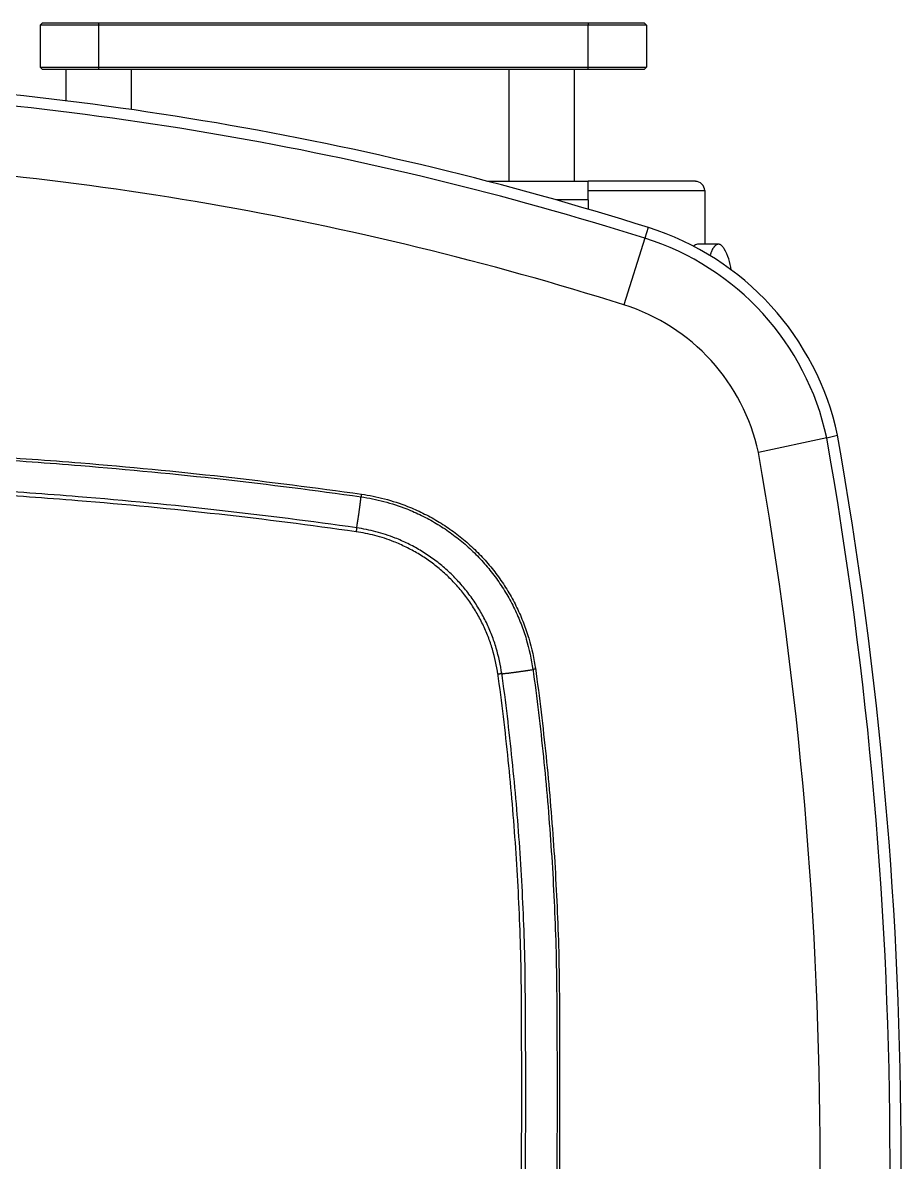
# Model space of a CAD drawing. Extents: x 2733443 to 3206532, y -1516114 to -1264405.
# Drawn here: x 3002018.6 to 3002181.8, y -1483252.9 to -1483041.2 of the extents above; entities that cross this region are included whole.
import ezdxf

# ---------------------------------------------------------------- set-up
doc = ezdxf.new("R2010")
doc.units = 0
doc.header["$MEASUREMENT"] = 0
doc.linetypes.add('1', pattern=[0, 0, 0])
doc.layers.get('0').update_dxf_attribs({"color": 250, "linetype": '1'})
doc.layers.add('furniture', color=33, linetype='Continuous')

# ---------------------------------------------------------------- blocks, each defined once
blk = doc.blocks.new('EQUIPMENT')
at = {"layer": 'furniture'}
for p, q in [((-29570.94, 19122.22), (-29571.37, 19121.79)), ((-29560.54, 19121.79), (-29571.37, 19121.79)), ((-29571.37, 19121.79), (-29571.37, 19113.99)), ((-29570.94, 19122.22), (-29560.54, 19122.22)), ((-29560.54, 19122.22), (-29469.58, 19122.22)), ((-29560.54, 19122.22), (-29560.54, 19121.79)), ((-29469.58, 19121.79), (-29560.54, 19121.79)), ((-29560.54, 19121.79), (-29560.54, 19113.99)), ((-29469.58, 19122.22), (-29459.18, 19122.22)), ((-29469.58, 19122.22), (-29469.58, 19121.79)), ((-29469.58, 19113.99), (-29469.58, 19121.79)), ((-29458.75, 19121.79), (-29469.58, 19121.79)), ((-29459.18, 19122.22), (-29458.75, 19121.79)), ((-29458.75, 19121.79), (-29458.75, 19113.99)), ((-29571.37, 19113.99), (-29560.54, 19113.99)), ((-29571.37, 19113.99), (-29570.94, 19113.56)), ((-29560.54, 19113.56), (-29570.94, 19113.56)), ((-29566.61, 19113.56), (-29566.61, 19107.73)), ((-29560.54, 19113.99), (-29469.58, 19113.99)), ((-29560.54, 19113.99), (-29560.54, 19113.56)), ((-29469.58, 19113.56), (-29560.54, 19113.56)), ((-29554.48, 19113.56), (-29554.48, 19106.11)), ((-29484.31, 19113.56), (-29484.31, 19092.77)), ((-29472.18, 19113.56), (-29472.18, 19092.77)), ((-29469.58, 19113.99), (-29458.75, 19113.99)), ((-29469.58, 19113.56), (-29469.58, 19113.99)), ((-29459.18, 19113.56), (-29469.58, 19113.56)), ((-29458.75, 19113.99), (-29459.18, 19113.56)), ((-29488.24, 19092.77), (-29469.58, 19092.77)), ((-29469.58, 19091.03), (-29469.58, 19092.77)), ((-29449.65, 19092.77), (-29469.58, 19092.77)), ((-29469.58, 19089.3), (-29469.58, 19091.03)), ((-29469.58, 19091.03), (-29447.92, 19091.03)), ((-29447.92, 19091.03), (-29447.92, 19081.07)), ((-29469.58, 19089.3), (-29475.49, 19089.3)), ((-29469.58, 19089.3), (-29469.58, 19087.5)), ((-29458.39, 19084.18), (-29459.01, 19082.2)), ((-29459.01, 19082.2), (-29462.92, 19069.82)), ((-29445.36, 19081.07), (-29449.23, 19081.07)), ((-29446.93, 19078.96), (-29446.87, 19079.18)), ((-29425.25, 19045.13), (-29423.22, 19045.57)), ((-29425.25, 19045.13), (-29437.94, 19042.39)), ((-29511.75, 19034.14), (-29511.75, 19034.16)), ((-29512.57, 19028.38), (-29512.54, 19028.56)), ((-29512.68, 19027.65), (-29512.68, 19027.68)), ((-29486.35, 19001.17), (-29486.32, 19001.18)), ((-29485.61, 19001.26), (-29485.43, 19001.28)), ((-29479.85, 19002.05), (-29479.83, 19002.05))]:
    blk.add_line(p, q, dxfattribs=at)
for centre, radius, start, end in [((-29640.9, 18505.85), 606.44, 72.48462, 88.09787), ((-29640.9, 18505.85), 604.36, 72.48462, 87.88966), ((-29640.9, 18505.85), 591.38, 72.48462, 87.88966), ((-29449.65, 19091.03), 1.73, 0, 90), ((-29474.03, 19034.61), 51.98, 12.1734, 72.4846), ((-29474.03, 19034.61), 49.9, 12.1734, 72.4846), ((-29439.4, 19076.75), 7.85, 160.3964, 161.9907), ((-29440.02, 19076.95), 7.2, 158.5654, 160.2497), ((-29440.7, 19077.21), 6.47, 156.6313, 158.4407), ((-29441.5, 19077.53), 5.61, 154.3702, 156.372), ((-29442.21, 19077.85), 4.84, 151.9669, 154.1857), ((-29442.82, 19078.14), 4.16, 149.1938, 151.6445), ((-29443.36, 19078.45), 3.54, 146.2092, 148.9425), ((-29443.84, 19078.74), 2.97, 142.7056, 145.7658), ((-29444.25, 19079.03), 2.48, 138.8971, 142.3533), ((-29444.58, 19079.29), 2.05, 134.416, 138.3107), ((-29444.84, 19079.54), 1.69, 129.529, 133.9523), ((-29445.04, 19079.75), 1.4, 123.7967, 128.783), ((-29445.18, 19079.94), 1.17, 117.6035, 123.2445), ((-29445.27, 19080.1), 0.988, 110.5033, 116.7831), ((-29445.33, 19080.22), 0.856, 103.1414, 110.0573), ((-29445.35, 19080.3), 0.774, 95.1343, 102.5067), ((-29445.36, 19080.35), 0.72, 87.1708, 94.9426), ((-29445.36, 19080.37), 0.701, 79.0237, 86.9743), ((-29445.36, 19080.33), 0.736, 72.0716, 79.6903), ((-29445.39, 19080.24), 0.832, 65.5655, 72.4014), ((-29445.4, 19080.2), 0.873, 58.6697, 65.4944), ((-29445.41, 19080.18), 0.898, 52.1195, 59.1801), ((-29445.57, 19079.88), 1.23, 49.7912, 54.7574), ((-29446.54, 19078.69), 2.76, 48.3042, 50.3613), ((-29445.69, 19079.78), 1.39, 39.0516, 44.623), ((-29445.88, 19079.58), 1.66, 32.6959, 40.2851), ((-29448.67, 19077.44), 5.18, 32.5822, 35.8628), ((-29453.3, 19075.01), 10.4, 7.1177, 30.1903), ((-29474.03, 19034.61), 36.92, 12.1734, 72.4846), ((-30184.41, 18910.96), 773, 349.97128, 10.02872), ((-30184.48, 18910.96), 770.99, 349.97796, 10.02204), ((-30184.93, 18910.96), 758.46, 350.02062, 9.97938), ((-29635.49, 19048.86), 124.62, 352.4398, 352.5312), ((-29616.74, 19046.39), 105.71, 352.5365, 352.6456), ((-29637.52, 19049.16), 126.67, 352.6032, 352.6882), ((-29811.49, 19071.5), 302.07, 352.6852, 352.7173), ((-29612.49, 19045.87), 101.42, 352.8273, 352.9465), ((-29597.4, 19044.01), 86.22, 352.9428, 353.1532), ((-29727.28, 19059.92), 217.07, 353.072, 353.1802), ((-29455.12, 19027.5), 57.02, 173.2749, 173.291), ((-29453.4, 19027.29), 58.75, 173.1981, 173.2138), ((-29453.71, 19027.33), 58.43, 173.214, 173.2298), ((-29454.03, 19027.37), 58.12, 173.23, 173.2459), ((-29454.34, 19027.4), 57.8, 173.2425, 173.2584), ((-29454.67, 19027.45), 57.47, 173.2623, 173.2783), ((-29451.84, 19027.1), 60.32, 173.1157, 173.1312), ((-29452.14, 19027.14), 60.02, 173.1349, 173.1505), ((-29452.47, 19027.18), 59.68, 173.147, 173.1626), ((-29452.76, 19027.22), 59.39, 173.1664, 173.182), ((-29453.07, 19027.26), 59.08, 173.1822, 173.1979), ((-29449.93, 19026.86), 62.24, 173.0314, 173.0466), ((-29450.58, 19026.95), 61.59, 173.0503, 173.0656), ((-29451.02, 19027), 61.14, 173.0693, 173.0847), ((-29451.22, 19027.03), 60.94, 173.0847, 173.1001), ((-29451.5, 19027.06), 60.66, 173.1002, 173.1156), ((-29449.83, 19026.84), 62.35, 172.9442, 172.9596), ((-29444.79, 19026.26), 67.42, 172.9985, 173.0126), ((-29449.14, 19026.78), 63.04, 172.9975, 173.0125), ((-29450.95, 19026.97), 61.22, 172.9858, 173.0013), ((-29450.11, 19026.92), 62.05, 173.0496, 173.0648), ((-29462.09, 19028.39), 49.98, 172.8688, 172.9023), ((-29456.71, 19027.69), 55.42, 172.8783, 172.8978), ((-29335.92, 19012.76), 177.12, 172.9356, 172.9404), ((-29445.37, 19026.33), 66.84, 172.9555, 172.9694), ((-29458.3, 19027.91), 53.81, 172.9479, 172.9663), ((-29377.92, 19017.88), 134.81, 172.8636, 172.8799), ((-29640.2, 19049.47), 129.37, 351.4616, 351.5506), ((-29641.68, 19049.69), 130.87, 351.5499, 351.6383), ((-29642.74, 19049.85), 131.93, 351.6378, 351.7257), ((-29643.43, 19049.95), 132.63, 351.7261, 351.8138), ((-29643.59, 19049.96), 132.79, 351.8164, 351.9041), ((-29643.93, 19050.02), 133.14, 351.9015, 351.9889), ((-29644.35, 19050.07), 133.55, 351.9922, 352.0792), ((-29642.79, 19049.86), 131.98, 352.0778, 352.1656), ((-29639.63, 19049.42), 128.79, 352.1683, 352.2581), ((-29641.28, 19049.65), 130.46, 352.2545, 352.3424), ((-29647.48, 19050.48), 136.72, 352.3437, 352.4265), ((-29377.76, 19005.95), 136.66, 170.5506, 170.5732), ((-29461.59, 19019.86), 51.69, 170.5701, 170.6159), ((-29613.34, 19045.21), 102.17, 350.6208, 350.7226), ((-29619.11, 19046.15), 108.01, 350.7226, 350.8205), ((-29623.67, 19046.9), 112.63, 350.8158, 350.9111), ((-29625.99, 19047.27), 114.99, 350.9121, 351.0068), ((-29628.84, 19047.72), 117.87, 351.0048, 351.0983), ((-29631.71, 19048.17), 120.78, 351.1006, 351.1929), ((-29634.45, 19048.6), 123.55, 351.1904, 351.2815), ((-29636.54, 19048.91), 125.67, 351.2835, 351.3739), ((-29638.6, 19049.23), 127.75, 351.3701, 351.4597), ((-29435.69, 19015.6), 77.94, 171.0496, 171.0682), ((-29435.28, 19015.56), 78.34, 171.0841, 171.1027), ((-29436.43, 19015.75), 77.17, 171.0354, 171.0541), ((-29436.09, 19015.69), 77.52, 171.0506, 171.0694), ((-29437.59, 19015.92), 76, 170.9635, 170.9824), ((-29437.22, 19015.88), 76.38, 170.9985, 171.0173), ((-29436.8, 19015.79), 76.8, 171.0006, 171.0194), ((-29438.4, 19016.04), 75.19, 170.926, 170.9451), ((-29437.98, 19016), 75.61, 170.9643, 170.9833), ((-29439.62, 19016.23), 73.96, 170.863, 170.8823), ((-29439.23, 19016.2), 74.34, 170.9048, 170.924), ((-29438.83, 19016.11), 74.75, 170.9041, 170.9232), ((-29440.95, 19016.46), 72.61, 170.8157, 170.8352), ((-29440.64, 19016.42), 72.91, 170.8414, 170.8608), ((-29440.09, 19016.33), 73.47, 170.8637, 170.883), ((-29441.98, 19016.62), 71.56, 170.7737, 170.7934), ((-29440.97, 19016.46), 72.58, 170.79, 170.8094), ((-29438.47, 19016.06), 75.12, 170.7244, 170.7428), ((-29442.46, 19016.69), 71.08, 170.7254, 170.745), ((-29443.7, 19016.92), 69.81, 170.7638, 170.7839), ((-29454.77, 19018.71), 58.6, 170.6595, 170.6839), ((-29444.76, 19017.09), 68.74, 170.7009, 170.7213), ((-29454.82, 19018.71), 58.55, 170.5881, 170.6145), ((-29328.59, 18998.04), 186.46, 170.6735, 170.68), ((-29441.69, 19016.57), 71.85, 170.654, 170.6726), ((-29476.71, 18922.71), 79.05, 96.9655, 96.9839), ((-29476.77, 18923.1), 78.66, 96.9361, 96.9546), ((-29476.8, 18923.49), 78.27, 96.9285, 96.947), ((-29476.86, 18923.87), 77.88, 96.9037, 96.9223), ((-29476.89, 18924.26), 77.5, 96.896, 96.9146), ((-29476.95, 18924.63), 77.12, 96.8687, 96.8874), ((-29477.01, 18925.05), 76.7, 96.8436, 96.8624), ((-29477.04, 18925.45), 76.3, 96.8381, 96.8569), ((-29477.1, 18925.88), 75.86, 96.8128, 96.8317), ((-29477.13, 18926.27), 75.47, 96.8049, 96.8238), ((-29477.21, 18926.74), 75, 96.7644, 96.7834), ((-29477.24, 18927.08), 74.65, 96.7563, 96.7754), ((-29477.3, 18927.6), 74.13, 96.733, 96.7522), ((-29477.35, 18928.17), 73.56, 96.7295, 96.7488), ((-29477.42, 18928.45), 73.26, 96.6861, 96.7054), ((-29477.4, 18928.49), 73.24, 96.6849, 96.7041), ((-29477.53, 18929.52), 72.19, 96.6564, 96.6759), ((-29477.73, 18931.27), 70.43, 96.6431, 96.6631), ((-29477.58, 18930.01), 71.7, 96.6251, 96.6446), ((-29477.11, 18925.94), 75.8, 96.6011, 96.6193), ((-29477.86, 18932.35), 69.34, 96.5765, 96.5967), ((-29479.04, 18942.5), 59.12, 96.5455, 96.5697), ((-29477.49, 18929.23), 72.49, 96.5419, 96.5604), ((-29464.29, 18814.45), 188.03, 96.5473, 96.5537), ((-29479.04, 18942.56), 59.07, 96.4837, 96.5099), ((-29479.81, 18949.45), 52.14, 96.4476, 96.493), ((-29470.16, 18864.28), 137.85, 96.4357, 96.4581), ((-29497, 19102.73), 102.11, 276.5022, 276.604), ((-29497.67, 19108.54), 107.95, 276.6051, 276.7031), ((-29498.2, 19113.13), 112.57, 276.6968, 276.7922), ((-29498.48, 19115.46), 114.92, 276.7957, 276.8904), ((-29498.82, 19118.32), 117.8, 276.8871, 276.9807), ((-29499.18, 19121.2), 120.71, 276.983, 277.0753), ((-29499.51, 19123.95), 123.47, 277.0729, 277.164), ((-29499.78, 19126.06), 125.6, 277.164, 277.2544), ((-29500.04, 19128.11), 127.67, 277.2526, 277.3422), ((-29500.25, 19129.73), 129.3, 277.3462, 277.4352), ((-29500.44, 19131.2), 130.79, 277.4307, 277.5191), ((-29500.58, 19132.26), 131.85, 277.5223, 277.6103), ((-29500.67, 19132.95), 132.55, 277.6084, 277.6962), ((-29500.7, 19133.11), 132.71, 277.6987, 277.7865), ((-29500.74, 19133.45), 133.06, 277.784, 277.8715), ((-29500.8, 19133.87), 133.48, 277.8737, 277.9607), ((-29500.59, 19132.31), 131.9, 277.963, 278.0509), ((-29500.14, 19129.16), 128.72, 278.0497, 278.1395), ((-29500.37, 19130.8), 130.38, 278.1392, 278.227), ((-29501.27, 19137), 136.64, 278.2251, 278.308), ((-29499.55, 19125.02), 124.54, 278.323, 278.4145), ((-29496.79, 19106.32), 105.64, 278.4181, 278.5273), ((-29499.81, 19127.05), 126.59, 278.488, 278.573), ((-29525.92, 19300.4), 301.89, 278.5692, 278.6013), ((-29496.12, 19102.09), 101.36, 278.7089, 278.8282), ((-29493.79, 19087.08), 86.16, 278.8272, 279.0377), ((-29514.02, 19216.27), 216.93, 278.9557, 279.0639), ((-29470.31, 18943.04), 59.77, 99.1537, 99.169), ((-29470.24, 18942.58), 60.24, 99.1291, 99.1444), ((-29470.19, 18942.17), 60.65, 99.1046, 99.1198), ((-29470.11, 18941.92), 60.92, 99.1204, 99.1356), ((-29470.1, 18941.56), 61.27, 99.0657, 99.0808), ((-29470.02, 18941.23), 61.6, 99.0767, 99.0917), ((-29469.97, 18940.89), 61.95, 99.0574, 99.0724), ((-29469.92, 18940.58), 62.27, 99.0382, 99.0531), ((-29469.87, 18940.24), 62.6, 99.019, 99.0339), ((-29469.83, 18939.94), 62.91, 99, 99.0148), ((-29469.78, 18939.59), 63.26, 98.981, 98.9958), ((-29469.7, 18939.24), 63.62, 98.992, 99.0068), ((-29469.66, 18938.95), 63.91, 98.9731, 98.9878), ((-29469.66, 18938.75), 64.11, 98.9245, 98.9392), ((-29469.56, 18938.3), 64.58, 98.9403, 98.9549), ((-29469.45, 18937.62), 65.26, 98.9263, 98.9408), ((-29469.49, 18937.82), 65.06, 98.903, 98.9176), ((-29469.61, 18938.65), 64.21, 98.8954, 98.9102), ((-29469.34, 18936.77), 66.12, 98.8596, 98.874), ((-29468.61, 18932.23), 70.71, 98.8675, 98.8809), ((-29469.42, 18937.5), 65.38, 98.8578, 98.8725), ((-29470.84, 18946.37), 56.4, 98.8097, 98.8272), ((-29468.71, 18932.82), 70.12, 98.8211, 98.8343), ((-29450.91, 18818.58), 185.73, 98.8366, 98.8411), ((-29470.56, 18944.69), 58.1, 98.7748, 98.7934), ((-29471.41, 18950.3), 52.43, 98.7613, 98.7931), ((-29457.87, 18862.41), 141.36, 98.7443, 98.7598)]:
    blk.add_arc(centre, radius, start, end, dxfattribs=at)
blk.add_open_spline([(-29449.23, 19081.07), (-29449.47, 19081.07), (-29449.74, 19080.95), (-29450.02, 19080.71)], degree=3, dxfattribs=at)
for points, knots in [([(-29619.07, 19043.17), (-29606.66, 19042.95), (-29594.27, 19042.47), (-29575.86, 19041.36), (-29569.83, 19040.94), (-29554.98, 19039.73), (-29546.16, 19038.88), (-29528.78, 19036.93), (-29520.23, 19035.85), (-29511.69, 19034.63)], [0, 0, 0, 0, 0.345239, 0.345239, 0.51333, 0.51333, 0.759923, 0.759923, 1, 1, 1, 1]), ([(-29619.07, 19042.68), (-29606.67, 19042.46), (-29594.28, 19041.98), (-29575.88, 19040.87), (-29569.86, 19040.45), (-29555.02, 19039.24), (-29546.2, 19038.39), (-29528.83, 19036.44), (-29520.28, 19035.36), (-29511.75, 19034.14)], [0, 0, 0, 0, 0.345239, 0.345239, 0.51333, 0.51333, 0.759923, 0.759923, 1, 1, 1, 1]), ([(-29512.57, 19028.38), (-29521.05, 19029.59), (-29529.54, 19030.67), (-29546.79, 19032.6), (-29555.55, 19033.45), (-29570.29, 19034.64), (-29576.27, 19035.07), (-29594.55, 19036.17), (-29606.85, 19036.65), (-29619.17, 19036.86)], [0, 0, 0, 0, 0.240077, 0.240077, 0.48667, 0.48667, 0.654761, 0.654761, 1, 1, 1, 1]), ([(-29512.68, 19027.65), (-29521.16, 19028.86), (-29529.64, 19029.94), (-29546.88, 19031.87), (-29555.63, 19032.71), (-29570.36, 19033.91), (-29576.33, 19034.33), (-29594.57, 19035.43), (-29606.85, 19035.91), (-29619.13, 19036.12)], [0, 0, 0, 0, 0.2400767, 0.2400767, 0.4866704, 0.4866704, 0.6547605, 0.6547605, 0.9993861, 0.9993861, 0.9993861, 0.9993861]), ([(-29511.75, 19034.14), (-29510.32, 19033.94), (-29508.91, 19033.65), (-29506.08, 19032.91), (-29504.66, 19032.45), (-29502.34, 19031.53), (-29501.41, 19031.12), (-29499.58, 19030.22), (-29498.68, 19029.73), (-29496.91, 19028.67), (-29496.04, 19028.11), (-29494.35, 19026.89), (-29493.52, 19026.25), (-29491.93, 19024.9), (-29491.16, 19024.18), (-29489.68, 19022.7), (-29488.97, 19021.92), (-29487.63, 19020.32), (-29486.99, 19019.49), (-29485.79, 19017.79), (-29485.22, 19016.92), (-29484.18, 19015.14), (-29483.69, 19014.24), (-29482.8, 19012.4), (-29482.4, 19011.47), (-29481.68, 19009.6), (-29481.35, 19008.66), (-29480.52, 19005.85), (-29480.11, 19003.96), (-29479.85, 19002.05)], [0, 0, 0, 0, 0.088936, 0.088936, 0.180746, 0.180746, 0.243289, 0.243289, 0.306691, 0.306691, 0.370754, 0.370754, 0.435264, 0.435264, 0.5, 0.5, 0.564736, 0.564736, 0.629246, 0.629246, 0.693309, 0.693309, 0.756711, 0.756711, 0.819254, 0.819254, 0.880756, 0.880756, 1, 1, 1, 1]), ([(-29511.69, 19034.63), (-29510.24, 19034.43), (-29508.81, 19034.14), (-29505.94, 19033.39), (-29504.51, 19032.92), (-29502.15, 19031.99), (-29501.22, 19031.57), (-29499.36, 19030.66), (-29498.45, 19030.17), (-29496.65, 19029.1), (-29495.77, 19028.52), (-29494.06, 19027.29), (-29493.22, 19026.64), (-29491.61, 19025.27), (-29490.83, 19024.55), (-29489.33, 19023.04), (-29488.61, 19022.26), (-29487.25, 19020.64), (-29486.6, 19019.8), (-29485.38, 19018.08), (-29484.81, 19017.19), (-29483.75, 19015.39), (-29483.26, 19014.47), (-29482.36, 19012.61), (-29481.95, 19011.67), (-29481.21, 19009.77), (-29480.89, 19008.82), (-29480.04, 19005.98), (-29479.63, 19004.06), (-29479.36, 19002.12)], [0, 0, 0, 0, 0.088936, 0.088936, 0.180746, 0.180746, 0.243289, 0.243289, 0.306691, 0.306691, 0.370754, 0.370754, 0.435264, 0.435264, 0.5, 0.5, 0.564736, 0.564736, 0.629246, 0.629246, 0.693309, 0.693309, 0.756711, 0.756711, 0.819254, 0.819254, 0.880756, 0.880756, 1, 1, 1, 1]), ([(-29485.61, 19001.26), (-29485.83, 19002.88), (-29486.18, 19004.48), (-29486.88, 19006.85), (-29487.16, 19007.64), (-29487.77, 19009.22), (-29488.11, 19010.01), (-29488.86, 19011.56), (-29489.27, 19012.33), (-29490.15, 19013.83), (-29490.63, 19014.57), (-29491.64, 19016), (-29492.18, 19016.7), (-29493.32, 19018.06), (-29493.92, 19018.71), (-29495.17, 19019.97), (-29495.82, 19020.57), (-29497.17, 19021.71), (-29497.86, 19022.26), (-29499.29, 19023.28), (-29500.03, 19023.76), (-29501.52, 19024.66), (-29502.29, 19025.07), (-29503.83, 19025.83), (-29504.62, 19026.18), (-29506.58, 19026.95), (-29507.78, 19027.34), (-29510.17, 19027.97), (-29511.36, 19028.21), (-29512.57, 19028.38)], [0, 0, 0, 0, 0.119244, 0.119244, 0.180746, 0.180746, 0.243289, 0.243289, 0.306691, 0.306691, 0.370754, 0.370754, 0.435264, 0.435264, 0.5, 0.5, 0.564736, 0.564736, 0.629246, 0.629246, 0.693309, 0.693309, 0.756711, 0.756711, 0.819254, 0.819254, 0.911064, 0.911064, 1, 1, 1, 1]), ([(-29486.35, 19001.17), (-29486.56, 19002.75), (-29486.9, 19004.31), (-29487.59, 19006.63), (-29487.86, 19007.41), (-29488.46, 19008.95), (-29488.79, 19009.72), (-29489.52, 19011.23), (-29489.92, 19011.98), (-29490.79, 19013.45), (-29491.25, 19014.17), (-29492.24, 19015.57), (-29492.77, 19016.25), (-29493.88, 19017.57), (-29494.47, 19018.21), (-29495.69, 19019.44), (-29496.32, 19020.03), (-29497.64, 19021.15), (-29498.32, 19021.68), (-29499.72, 19022.68), (-29500.43, 19023.15), (-29501.9, 19024.02), (-29502.64, 19024.42), (-29504.15, 19025.16), (-29504.92, 19025.5), (-29506.84, 19026.26), (-29508, 19026.64), (-29510.34, 19027.25), (-29511.51, 19027.49), (-29512.68, 19027.65)], [0, 0, 0, 0, 0.119244, 0.119244, 0.180746, 0.180746, 0.243289, 0.243289, 0.306691, 0.306691, 0.370754, 0.370754, 0.435264, 0.435264, 0.5, 0.5, 0.564736, 0.564736, 0.629246, 0.629246, 0.693309, 0.693309, 0.756711, 0.756711, 0.819254, 0.819254, 0.911064, 0.911064, 1, 1, 1, 1]), ([(-29486.34, 18820.74), (-29485.61, 18826.14), (-29484.96, 18831.54), (-29483.85, 18867.37), (-29483.39, 18872.8), (-29482.65, 18883.68), (-29482.37, 18889.13), (-29482, 18900.04), (-29481.91, 18905.5), (-29481.91, 18941.64), (-29482, 18947.09), (-29482.37, 18958), (-29482.65, 18963.45), (-29483.39, 18974.33), (-29483.85, 18979.76), (-29484.96, 18990.6), (-29485.61, 18996), (-29486.35, 19001.39)], [0, 0, 0, 0, 0.124748, 0.124748, 0.249711, 0.249711, 0.374819, 0.374819, 0.5, 0.5, 0.625181, 0.625181, 0.750289, 0.750289, 0.875252, 0.875252, 1, 1, 1, 1]), ([(-29485.61, 18820.63), (-29484.88, 18826.03), (-29484.23, 18831.44), (-29483.12, 18867.29), (-29482.66, 18872.73), (-29481.91, 18883.63), (-29481.63, 18889.08), (-29481.26, 18900.01), (-29481.17, 18905.48), (-29481.17, 18941.63), (-29481.26, 18947.1), (-29481.63, 18958.02), (-29481.91, 18963.48), (-29482.65, 18974.38), (-29483.12, 18979.82), (-29484.23, 18990.67), (-29484.87, 18996.08), (-29485.61, 19001.48)], [0, 0, 0, 0, 0.124748, 0.124748, 0.249711, 0.249711, 0.374819, 0.374819, 0.5, 0.5, 0.625181, 0.625181, 0.750289, 0.750289, 0.875252, 0.875252, 1, 1, 1, 1]), ([(-29479.85, 19002.27), (-29479.1, 18996.8), (-29478.45, 18991.33), (-29477.32, 18980.34), (-29476.86, 18974.84), (-29476.1, 18963.81), (-29475.82, 18958.29), (-29475.45, 18947.23), (-29475.35, 18941.7), (-29475.35, 18905.41), (-29475.45, 18899.88), (-29475.82, 18888.82), (-29476.11, 18883.3), (-29476.86, 18872.27), (-29477.33, 18866.76), (-29478.45, 18830.78), (-29479.1, 18825.31), (-29479.85, 18819.84)], [0, 0, 0, 0, 0.124748, 0.124748, 0.249711, 0.249711, 0.374819, 0.374819, 0.5, 0.5, 0.625181, 0.625181, 0.750289, 0.750289, 0.875252, 0.875252, 1, 1, 1, 1]), ([(-29479.36, 19002.34), (-29478.61, 18996.87), (-29477.96, 18991.39), (-29476.83, 18980.4), (-29476.36, 18974.89), (-29475.61, 18963.85), (-29475.33, 18958.32), (-29474.95, 18947.25), (-29474.86, 18941.71), (-29474.86, 18905.42), (-29474.95, 18899.88), (-29475.33, 18888.81), (-29475.61, 18883.28), (-29476.36, 18872.24), (-29476.83, 18866.73), (-29477.96, 18830.74), (-29478.61, 18825.26), (-29479.36, 18819.79)], [0, 0, 0, 0, 0.124748, 0.124748, 0.249711, 0.249711, 0.374819, 0.374819, 0.5, 0.5, 0.625181, 0.625181, 0.750289, 0.750289, 0.875252, 0.875252, 1, 1, 1, 1])]:
    blk.add_open_spline(points, degree=3, knots=knots, dxfattribs=at)

msp = doc.modelspace()

# ---------------------------------------------------------------- block references
at = {"color": 240, "true_color": 0xed1f24}
msp.add_blockref('EQUIPMENT', (3031593.1809, -1502163.4359), dxfattribs=at)

doc.saveas('drawing.dxf')
